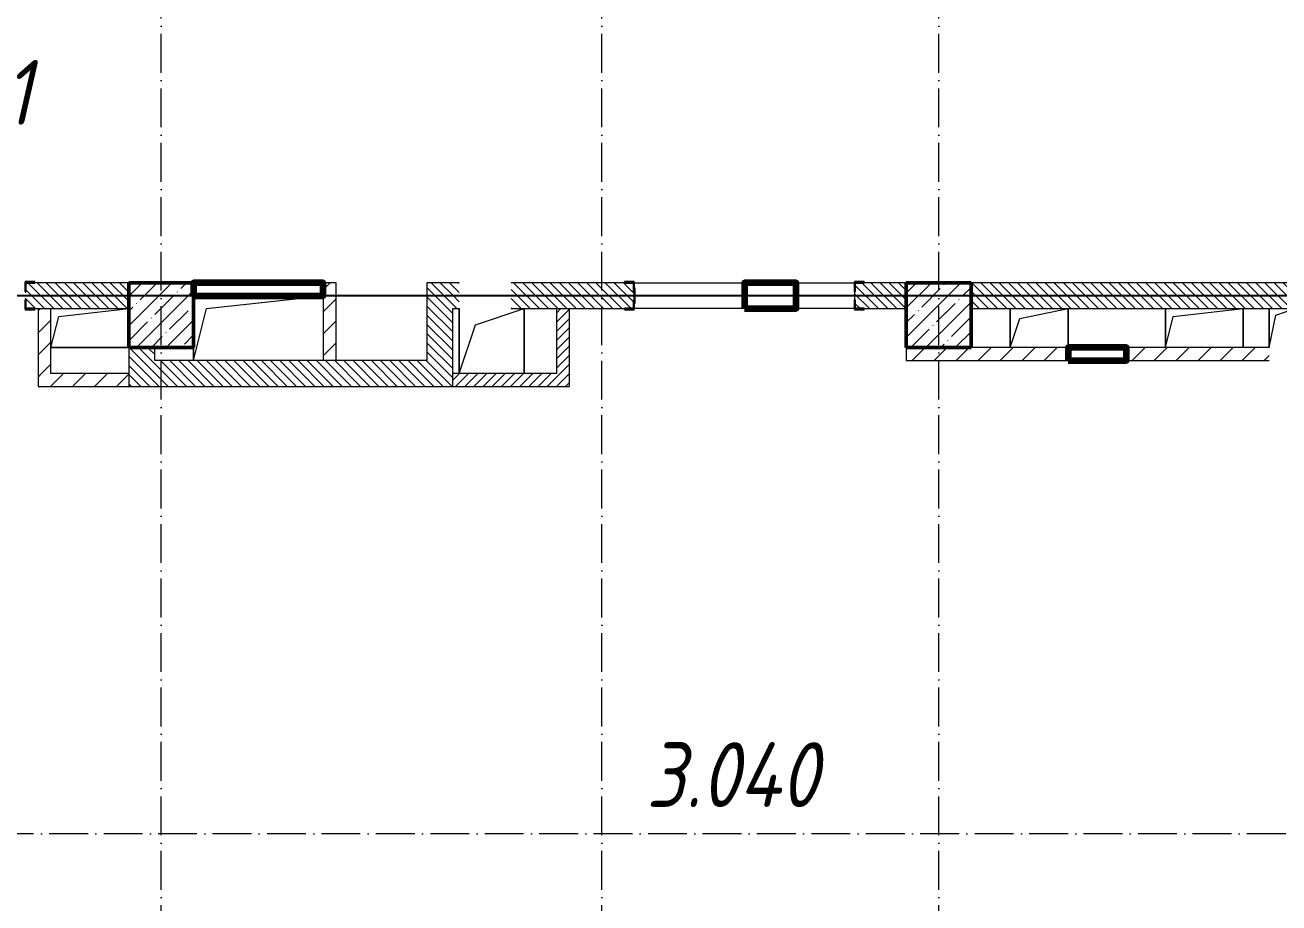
# Model space of a CAD drawing. Header units: millimetres. Extents: x -356862 to 418287, y 0 to 839748.
# Drawn here: x 161429 to 171104, y 460313 to 467084 of the extents above; entities that cross this region are included whole.
import ezdxf

# ---------------------------------------------------------------- set-up
doc = ezdxf.new("R2010")
doc.units = ezdxf.units.MM
doc.linetypes.add('50_200_ШТРИХ_1Т_ш5_п1_п1_', pattern=[700, 500, -100, 0, -100])
for name, color, linetype, lineweight in [('9.7) Заделка 956 шт', 6, 'Continuous', 158), ('A-FLOR-____-OTLN', 7, 'Continuous', 9), ('A-GENM-____-MCUT', 7, 'Continuous', 25), ('A-GENM-____-OTLN', 7, 'Continuous', 9), ('A-GENM-____-OTLN-1', 7, 'Continuous', 25), ('A-WALL-____-MCUT-3', 7, 'Continuous', 9), ('A-WALL-____-PATT-1', 7, 'Continuous', 9), ('A-WALL-FNSH-MCUT-1', 7, 'Continuous', 9), ('I-WALL-____-OTLN', 7, 'Continuous', 9), ('S-COLS-____-MCUT', 7, 'Continuous', 50), ('S-COLS-____-OTLN', 7, 'Continuous', 9), ('S-GRID-____-OTLN-1', 7, '50_200_ШТРИХ_1Т_ш5_п1_п1_', 9), ('Марки помещений', 7, 'Continuous', 9)]:
    doc.layers.add(name, color=color, linetype=linetype, lineweight=lineweight)
doc.styles.add('ISOCPEUR_I_2', font='isocpeui.ttf', dxfattribs={"width": 0.85, "height": 2.3})
pattern_1 = [(135, (142429.057, 459015.94), (-35.35534, -35.35534), [])]
pattern_2 = [(45, (142429.057, 459015.94), (-35.35534, 35.35534), [])]
pattern_3 = [(45, (142429.06, 459015.94), (-84.8528, 84.8528), [])]

# ---------------------------------------------------------------- blocks, each defined once
blk = doc.blocks.new('BSC_Колонна _Прямоугольная - 500х500-V77-АР1_План отверстий 3 этажа в осях 1-64_А-ГГ')
at = {"layer": 'S-COLS-____-OTLN'}
h = blk.add_hatch(dxfattribs=at)
h.set_pattern_fill('FP_114', color=256, style=0, pattern_type=2)
h.set_pattern_definition([(45, (-20050, -5831.04), (-114.0493, 114.0493), []), (45, (-19935.95, -5831.04), (-114.0493, 114.0493), [201.613, -40.323, 3.353, -36.97])])
h.paths.add_polyline_path([(-250, -250), (250, -250), (250, 250), (-250, 250), (-250, 150)], flags=0)
at = {"layer": 'S-COLS-____-MCUT'}
for p, q in [((250, 250), (-250, 250)), ((-250, 250), (-250, -250)), ((250, -250), (250, 150)), ((-250, -250), (250, -250))]:
    blk.add_line(p, q, dxfattribs=at)
blk = doc.blocks.new('BSC_Колонна _Прямоугольная - 500х500-V105-АР1_План отверстий 3 этажа в осях 1-64_А-ГГ')
at = {"layer": 'S-COLS-____-OTLN'}
h = blk.add_hatch(dxfattribs=at)
h.set_pattern_fill('FP_128', color=256, style=0, pattern_type=2)
h.set_pattern_definition([(45, (-26050, -5831.04), (-114.0493, 114.0493), []), (45, (-25935.95, -5831.04), (-114.0493, 114.0493), [201.613, -40.323, 3.353, -36.97])])
h.paths.add_polyline_path([(-250, -250), (250, -250), (250, 250), (-250, 250)], flags=0)
at = {"layer": 'S-COLS-____-MCUT'}
for p, q in [((250, 250), (-250, 250)), ((-250, 250), (-250, -250)), ((250, -250), (250, 250)), ((-250, -250), (250, -250))]:
    blk.add_line(p, q, dxfattribs=at)
blk = doc.blocks.new('Фахверк_СКБ_Уголок - 200_3960-28268576-АР1_План отверстий 3 этажа в осях 1-64_А-ГГ')
at = {"layer": 'A-GENM-____-MCUT'}
for p, q in [((200, 156), (125, 156)), ((125, 156), (125, 81)), ((131, 81), (131, 150)), ((131, 150), (200, 150)), ((200, 150), (200, 156)), ((125, 81), (131, 81)), ((131, 19), (125, 19)), ((125, 19), (125, -56)), ((131, -50), (131, 19)), ((125, -56), (200, -56)), ((200, -50), (131, -50)), ((200, -56), (200, -50))]:
    blk.add_line(p, q, dxfattribs=at)
blk = doc.blocks.new('154_Стойка_СКБ_Уголок - СМ-2480_200-28346303-АР1_План отверстий 3 этажа в осях 1-64_А-ГГ')
at = {"layer": 'A-GENM-____-MCUT'}
for p, q in [((125, 156), (125, 81)), ((200, 156), (125, 156)), ((131, 81), (131, 150)), ((131, 150), (200, 150)), ((200, 150), (200, 156)), ((125, 81), (131, 81)), ((131, 19), (125, 19)), ((125, 19), (125, -56)), ((131, -50), (131, 19)), ((125, -56), (200, -56)), ((200, -50), (131, -50)), ((200, -56), (200, -50))]:
    blk.add_line(p, q, dxfattribs=at)
blk = doc.blocks.new('Стойка_Влож_Полоса боковая - Полоса-28213942-АР1_План отверстий 3 этажа в осях 1-64_А-ГГ')
at = {"layer": 'A-GENM-____-OTLN'}
for p, q in [((-5, 60), (0, 60)), ((-5, -60), (-5, 60)), ((0, 31), (0, -31)), ((0, -60), (-5, -60))]:
    blk.add_line(p, q, dxfattribs=at)
blk = doc.blocks.new('AR_Отверстие прямоугольное _в плите_ - AR_Отверстие прямоугольное _в плите_-30459293-АР1_План отверстий 3 этажа в осях 1-64_А-ГГ')
at = {"layer": 'A-GENM-____-OTLN'}
for p, q in [((-250, 250), (-250, -250)), ((-125, 125), (250, 250)), ((250, -250), (250, 250)), ((-250, -250), (-125, 125))]:
    blk.add_line(p, q, dxfattribs=at)
blk = doc.blocks.new('AR_Отверстие прямоугольное _в плите_ - AR_Отверстие прямоугольное _в плите_-V190-АР1_План отверстий 3 этажа в осях 1-64_А-ГГ')
at = {"layer": 'A-GENM-____-OTLN'}
for p, q in [((-100, 150), (-100, -150)), ((-100, -150), (-50, 100)), ((-50, 100), (100, 150))]:
    blk.add_line(p, q, dxfattribs=at)
blk = doc.blocks.new('AR_Отверстие прямоугольное _в плите_ - AR_Отверстие прямоугольное _в плите_-30552555-АР1_План отверстий 3 этажа в осях 1-64_А-ГГ')
at = {"layer": 'A-GENM-____-OTLN'}
for p, q in [((-240, 90), (300, 150)), ((-300, -150), (-240, 90)), ((-300, -150), (300, -150))]:
    blk.add_line(p, q, dxfattribs=at)
blk = doc.blocks.new('AR_Отверстие прямоугольное _в плите_ - AR_Отверстие прямоугольное _в плите_-V194-АР1_План отверстий 3 этажа в осях 1-64_А-ГГ')
at = {"layer": 'A-GENM-____-OTLN'}
for p, q in [((-300, 150), (-300, -150)), ((-240, 90), (300, 150)), ((300, -150), (300, 150)), ((-300, -150), (-240, 90))]:
    blk.add_line(p, q, dxfattribs=at)
blk = doc.blocks.new('AR_Отверстие прямоугольное _в плите_ - AR_Отверстие прямоугольное _в плите_-30552670-АР1_План отверстий 3 этажа в осях 1-64_А-ГГ')
at = {"layer": 'A-GENM-____-OTLN'}
for p, q in [((-225, 150), (-225, -150)), ((-150, 75), (225, 150)), ((225, -150), (225, 150)), ((-225, -150), (-150, 75))]:
    blk.add_line(p, q, dxfattribs=at)
blk = doc.blocks.new('AR_Отверстие прямоугольное _в плите_ - AR_Отверстие прямоугольное _в плите_-30552705-АР1_План отверстий 3 этажа в осях 1-64_А-ГГ')
at = {"layer": 'A-GENM-____-OTLN'}
for p, q in [((-400, 150), (500, 250)), ((-500, -250), (-400, 150)), ((-500, -150), (-500, -250))]:
    blk.add_line(p, q, dxfattribs=at)

msp = doc.modelspace()

# ---------------------------------------------------------------- hatches: boundary and pattern name
at = {"layer": 'A-WALL-____-PATT-1'}
h = msp.add_hatch(dxfattribs=at)
h.set_pattern_fill('FP_6', color=256, style=0, pattern_type=2)
h.set_pattern_definition(pattern_1)
h.paths.add_polyline_path([(162229.0567, 464896.983), (162229.0567, 465096.983), (161435.0567, 465096.983), (161435.0567, 465027.983), (161429.0567, 465027.983), (161429.0567, 464965.983), (161435.0567, 464965.983), (161435.0567, 464896.983), (161857.487, 464896.983)], flags=0)
h = msp.add_hatch(dxfattribs=at)
h.set_pattern_fill('FP_4', color=256, style=0, pattern_type=2)
h.set_pattern_definition(pattern_3)
h.paths.add_polyline_path([(163729.0567, 464996.983), (163829.0567, 464996.983), (163829.0567, 465096.983), (163729.0567, 465096.983)], flags=0)
h = msp.add_hatch(dxfattribs=at)
h.set_pattern_fill('FP_6', color=256, style=0, pattern_type=2)
h.set_pattern_definition(pattern_1)
h.paths.add_polyline_path([(164729.0567, 464296.983), (164729.0567, 465096.983), (164529.0567, 465096.983), (164529.0567, 464296.983)], flags=0)
h = msp.add_hatch(dxfattribs=at)
h.set_pattern_fill('FP_6', color=256, style=0, pattern_type=2)
h.set_pattern_definition(pattern_1)
h.paths.add_polyline_path([(167835.0567, 464896.983), (168229.0567, 464896.983), (168229.0567, 465096.983), (167835.0567, 465096.983), (167835.0567, 465027.983), (167829.0567, 465027.983), (167829.0567, 464965.983), (167835.0567, 464965.983), (167835.0567, 464899.983)], flags=0)
h.paths.add_polyline_path([(165179.0567, 464896.983), (166123.0567, 464896.983), (166123.0567, 464965.983), (166129.0567, 464965.983), (166129.0567, 465027.983), (166123.0567, 465027.983), (166123.0567, 465096.983), (165179.0567, 465096.983), (165179.0567, 464961.2687)], flags=0)
h.paths.add_polyline_path([(164729.0567, 464896.983), (164779.0567, 464896.983), (164779.0567, 465096.983), (164729.0567, 465096.983)], flags=0)
h = msp.add_hatch(dxfattribs=at)
h.set_pattern_fill('FP_6', color=256, style=0, pattern_type=2)
h.set_pattern_definition(pattern_1)
h.paths.add_polyline_path([(171229.0567, 464896.983), (171229.0567, 465096.983), (168729.0567, 465096.983), (168729.0567, 464896.983), (170694.8084, 464896.983)], flags=0)
h = msp.add_hatch(dxfattribs=at)
h.set_pattern_fill('FP_4', color=256, style=0, pattern_type=2)
h.set_pattern_definition(pattern_3)
h.paths.add_polyline_path([(163829.0567, 464496.983), (163829.0567, 464996.983), (163729.0567, 464996.983), (163729.0567, 464496.983)], flags=0)
h = msp.add_hatch(dxfattribs=at)
h.set_pattern_fill('FP_4', color=256, style=0, pattern_type=2)
h.set_pattern_definition(pattern_3)
h.paths.add_polyline_path([(161629.0567, 464396.983), (161629.0567, 464896.983), (161529.0567, 464896.983), (161529.0567, 464396.983)], flags=0)
h = msp.add_hatch(dxfattribs=at)
h.set_pattern_fill('FP_5', color=256, style=0, pattern_type=2)
h.set_pattern_definition(pattern_2)
h.paths.add_polyline_path([(165629.0567, 464296.983), (165629.0567, 464896.983), (165529.0567, 464896.983), (165529.0567, 464296.983)], flags=0)
h = msp.add_hatch(dxfattribs=at)
h.set_pattern_fill('FP_6', color=256, style=0, pattern_type=2)
h.set_pattern_definition(pattern_1)
h.paths.add_polyline_path([(162429.0567, 464496.983), (162429.0567, 464596.983), (162229.0567, 464596.983), (162229.0567, 464496.983)], flags=0)
h = msp.add_hatch(dxfattribs=at)
h.set_pattern_fill('FP_4', color=256, style=0, pattern_type=2)
h.set_pattern_definition(pattern_3)
h.paths.add_polyline_path([(168729.0567, 464496.983), (169479.0567, 464496.983), (169479.0567, 464596.983), (168229.0567, 464596.983), (168229.0567, 464496.983)], flags=0)
h.paths.add_polyline_path([(169929.0567, 464496.983), (171029.0567, 464496.983), (171029.0567, 464596.983), (169929.0567, 464596.983)], flags=0)
h = msp.add_hatch(dxfattribs=at)
h.set_pattern_fill('FP_6', color=256, style=0, pattern_type=2)
h.set_pattern_definition(pattern_1)
h.paths.add_polyline_path([(164529.0567, 464296.983), (164529.0567, 464496.983), (162229.0567, 464496.983), (162229.0567, 464296.983), (163624.9513, 464296.983)], flags=0)
h = msp.add_hatch(dxfattribs=at)
h.set_pattern_fill('FP_4', color=256, style=0, pattern_type=2)
h.set_pattern_definition(pattern_3)
h.paths.add_polyline_path([(162229.0567, 464296.983), (162229.0567, 464396.983), (161529.0567, 464396.983), (161529.0567, 464296.983), (161857.487, 464296.983)], flags=0)
h = msp.add_hatch(dxfattribs=at)
h.set_pattern_fill('FP_5', color=256, style=0, pattern_type=2)
h.set_pattern_definition(pattern_2)
h.paths.add_polyline_path([(165529.0567, 464296.983), (165529.0567, 464396.983), (164729.0567, 464396.983), (164729.0567, 464296.983), (165392.4156, 464296.983)], flags=0)

# ---------------------------------------------------------------- linework, layer by layer
at = {"color": 251, "ltscale": 0.6, "true_color": 0x636466}
msp.add_line((232747.844, 464996.983), (137760.2865, 464996.983), dxfattribs=at)
at = {"layer": '9.7) Заделка 956 шт'}
for points in [[(162729.0567, 464996.983), (163729.0567, 464996.983), (163729.0567, 465096.983), (162729.0567, 465096.983)], [(166979.0567, 464896.983), (167379.0567, 464896.983), (167379.0567, 465096.983), (166979.0567, 465096.983)], [(169479.0567, 464496.983), (169929.0567, 464496.983), (169929.0567, 464596.983), (169479.0567, 464596.983)]]:
    msp.add_lwpolyline(points, close=True, dxfattribs=at)
at = {"layer": 'A-FLOR-____-OTLN'}
for p, q in [((164779.0567, 464396.983), (164779.0567, 464896.983)), ((165279.0567, 464896.983), (165279.0567, 464396.983)), ((169029.0567, 464596.983), (169029.0567, 464896.983)), ((169479.0567, 464896.983), (169479.0567, 464596.983)), ((170229.0567, 464596.983), (170229.0567, 464896.983)), ((170829.0567, 464896.983), (170829.0567, 464596.983)), ((171029.0567, 464596.983), (171029.0567, 464896.983)), ((162229.0567, 464596.983), (161629.0567, 464596.983)), ((162729.0567, 464496.983), (162729.0567, 464596.983))]:
    msp.add_line(p, q, dxfattribs=at)
at = {"layer": 'A-WALL-____-MCUT-3'}
for p, q in [((162229.0567, 465096.983), (161504.0567, 465096.983)), ((164779.0567, 465096.983), (164529.0567, 465096.983)), ((164529.0567, 465096.983), (164529.0567, 464496.983)), ((166054.0567, 465096.983), (165179.0567, 465096.983)), ((168229.0567, 465096.983), (167904.0567, 465096.983)), ((171229.0567, 465096.983), (168729.0567, 465096.983)), ((167829.0567, 465027.983), (167829.0567, 464965.983)), ((161504.0567, 464896.983), (162229.0567, 464896.983)), ((164729.0567, 464296.983), (164729.0567, 464896.983)), ((164729.0567, 464896.983), (164779.0567, 464896.983)), ((165179.0567, 464896.983), (166054.0567, 464896.983)), ((167904.0567, 464896.983), (168229.0567, 464896.983)), ((168729.0567, 464896.983), (171229.0567, 464896.983)), ((162229.0567, 464596.983), (162229.0567, 464496.983)), ((162429.0567, 464496.983), (162429.0567, 464596.983)), ((162229.0567, 464496.983), (162229.0567, 464296.983)), ((164529.0567, 464496.983), (162429.0567, 464496.983)), ((162229.0567, 464296.983), (164729.0567, 464296.983))]:
    msp.add_line(p, q, dxfattribs=at)
at = {"layer": 'A-WALL-FNSH-MCUT-1'}
for p, q in [((163829.0567, 465096.983), (163729.0567, 465096.983)), ((163829.0567, 464496.983), (163829.0567, 465096.983)), ((163729.0567, 464996.983), (163729.0567, 464496.983)), ((161529.0567, 464896.983), (161529.0567, 464296.983)), ((161629.0567, 464396.983), (161629.0567, 464896.983)), ((165529.0567, 464896.983), (165529.0567, 464396.983)), ((165629.0567, 464296.983), (165629.0567, 464896.983)), ((168229.0567, 464596.983), (168229.0567, 464496.983)), ((169479.0567, 464596.983), (168729.0567, 464596.983)), ((171029.0567, 464596.983), (169929.0567, 464596.983)), ((168229.0567, 464496.983), (169479.0567, 464496.983)), ((169929.0567, 464496.983), (171029.0567, 464496.983)), ((162229.0567, 464396.983), (161629.0567, 464396.983)), ((165529.0567, 464396.983), (164729.0567, 464396.983)), ((161529.0567, 464296.983), (162229.0567, 464296.983)), ((164729.0567, 464296.983), (165629.0567, 464296.983))]:
    msp.add_line(p, q, dxfattribs=at)
at = {"layer": 'I-WALL-____-OTLN'}
for p, q in [((166129.0567, 465096.983), (166979.0567, 465096.983)), ((167379.0567, 465096.983), (167829.0567, 465096.983)), ((166979.0567, 464896.983), (166129.0567, 464896.983)), ((167829.0567, 464896.983), (167379.0567, 464896.983))]:
    msp.add_line(p, q, dxfattribs=at)
at = {"layer": 'S-GRID-____-OTLN-1', "color": 251, "ltscale": 0.6, "true_color": 0x636466}
for p, q in [((162479.0567, 454533.3346), (162479.0567, 508896.9006)), ((165879.0567, 454533.3346), (165879.0567, 508896.9006)), ((168479.0567, 454533.3346), (168479.0567, 469166.4803)), ((246355.527, 460846.983), (137760.2865, 460846.983))]:
    msp.add_line(p, q, dxfattribs=at)

# ---------------------------------------------------------------- block references
at = {"layer": 'A-GENM-____-OTLN'}
for name, p in [('AR_Отверстие прямоугольное _в плите_ - AR_Отверстие прямоугольное _в плите_-30552705-АР1_План отверстий 3 этажа в осях 1-64_А-ГГ', (163229.0567, 464746.983)), ('AR_Отверстие прямоугольное _в плите_ - AR_Отверстие прямоугольное _в плите_-30552555-АР1_План отверстий 3 этажа в осях 1-64_А-ГГ', (161929.0567, 464746.983)), ('AR_Отверстие прямоугольное _в плите_ - AR_Отверстие прямоугольное _в плите_-30459293-АР1_План отверстий 3 этажа в осях 1-64_А-ГГ', (165029.0567, 464646.983)), ('AR_Отверстие прямоугольное _в плите_ - AR_Отверстие прямоугольное _в плите_-30552670-АР1_План отверстий 3 этажа в осях 1-64_А-ГГ', (169254.0567, 464746.983)), ('AR_Отверстие прямоугольное _в плите_ - AR_Отверстие прямоугольное _в плите_-V194-АР1_План отверстий 3 этажа в осях 1-64_А-ГГ', (170529.0567, 464746.983)), ('AR_Отверстие прямоугольное _в плите_ - AR_Отверстие прямоугольное _в плите_-V190-АР1_План отверстий 3 этажа в осях 1-64_А-ГГ', (171129.0567, 464746.983))]:
    msp.add_blockref(name, p, dxfattribs=at)
at = {"layer": 'A-GENM-____-OTLN', "rotation": 180}
msp.add_blockref('Стойка_Влож_Полоса боковая - Полоса-28213942-АР1_План отверстий 3 этажа в осях 1-64_А-ГГ', (166129.0567, 464996.983), dxfattribs=at)
at = {"layer": 'A-GENM-____-OTLN-1'}
for name, p in [('154_Стойка_СКБ_Уголок - СМ-2480_200-28346303-АР1_План отверстий 3 этажа в осях 1-64_А-ГГ', (161304.0567, 464946.983)), ('Фахверк_СКБ_Уголок - 200_3960-28268576-АР1_План отверстий 3 этажа в осях 1-64_А-ГГ', (167704.0567, 464946.983))]:
    msp.add_blockref(name, p, dxfattribs=at)
at = {"layer": 'A-GENM-____-OTLN-1', "rotation": 180}
msp.add_blockref('154_Стойка_СКБ_Уголок - СМ-2480_200-28346303-АР1_План отверстий 3 этажа в осях 1-64_А-ГГ', (166254.0567, 465046.983), dxfattribs=at)
at = {"layer": 'S-COLS-____-OTLN'}
for name, p in [('BSC_Колонна _Прямоугольная - 500х500-V77-АР1_План отверстий 3 этажа в осях 1-64_А-ГГ', (162479.0567, 464846.983)), ('BSC_Колонна _Прямоугольная - 500х500-V105-АР1_План отверстий 3 этажа в осях 1-64_А-ГГ', (168479.0567, 464846.983))]:
    msp.add_blockref(name, p, dxfattribs=at)

# ---------------------------------------------------------------- texts
at = {"layer": 'Марки помещений', "char_height": 500, "attachment_point": 1, "style": 'ISOCPEUR_I_2'}
for s, insert, width in [('3.041', (160231.092, 466815.0473), 769.62), ('3.040', (166221.6194, 461552.5088), 817.72125)]:
    msp.add_mtext(s, dxfattribs=dict(at, insert=insert, width=width))

doc.saveas('drawing.dxf')
